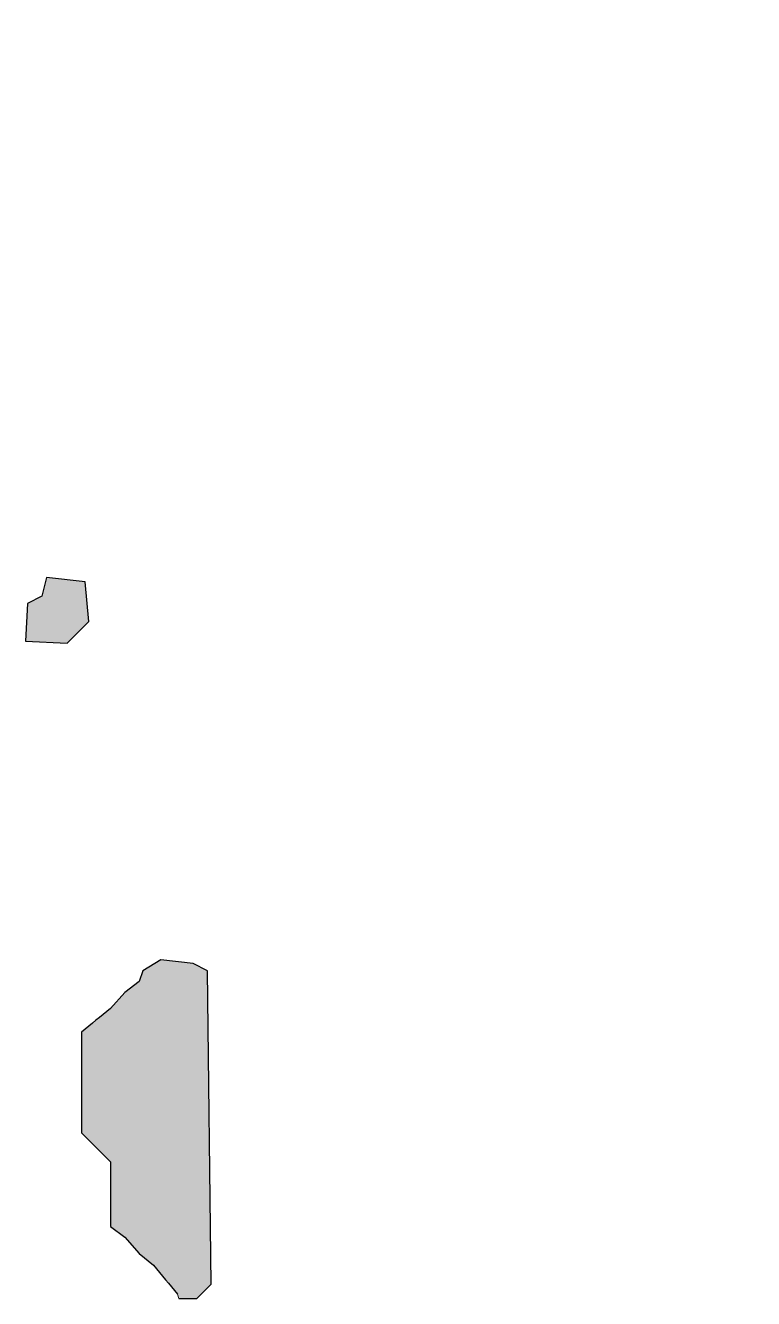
# Model space of a CAD drawing. Header units: inches. Extents: x 89 to 695, y 92 to 413.
# Drawn here: x 597.24 to 611.55, y 310.78 to 335.82 of the extents above; entities that cross this region are included whole.
import ezdxf

# ---------------------------------------------------------------- set-up
doc = ezdxf.new("R2010")
doc.units = ezdxf.units.IN
doc.header["$MEASUREMENT"] = 0
doc.layers.get('0').update_dxf_attribs({"linetype": 'CONTINUOUS'})

msp = doc.modelspace()

# ---------------------------------------------------------------- hatches: boundary and pattern name
at = {"linetype": 'Continuous', "lineweight": 0}
h = msp.add_hatch(color=0, dxfattribs=at)
h.set_gradient(color1=(255, 255, 255), one_color=1, tint=1)
h.paths.add_polyline_path([(620.624, 333.564), (616.116, 335.816), (615.059, 335.613), (615.48, 334.411), (618.971, 331.344), (619.622, 329.061), (623.879, 327.059), (625.131, 324.557), (626.133, 320.554), (626.133, 317.802), (626.634, 315.049), (627.886, 313.798), (628.887, 315.8), (628.136, 318.802), (626.383, 328.31)])
h.paths.add_polyline_path([(598.484, 324.094), (598.413, 324.874), (597.651, 324.958), (597.563, 324.59), (597.28, 324.449), (597.24, 323.705), (598.059, 323.67)])
h = msp.add_hatch(color=0, dxfattribs=at)
h.set_gradient(color1=(255, 255, 255), one_color=1, tint=1)
edge = h.paths.add_edge_path()
edge.add_line((598.342, 314.037), (598.909, 313.47))
edge.add_line((598.909, 313.47), (598.909, 312.195))
edge.add_line((598.909, 312.195), (599.192, 311.983))
edge.add_line((599.192, 311.983), (599.475, 311.664))
edge.add_line((599.475, 311.664), (599.758, 311.434))
edge.add_spline(control_points=[(599.758, 311.434), (599.915, 311.245), (600.072, 311.055), (600.229, 310.866)], knot_values=[0, 0, 0, 0, 1, 1, 1, 1], degree=3, periodic=0)
edge.add_line((600.229, 310.866), (600.254, 310.779))
edge.add_line((600.254, 310.779), (600.608, 310.779))
edge.add_line((600.608, 310.779), (600.892, 311.062))
edge.add_line((600.892, 311.062), (600.821, 317.224))
edge.add_line((600.821, 317.224), (600.538, 317.366))
edge.add_line((600.538, 317.366), (599.9, 317.437))
edge.add_line((599.9, 317.437), (599.546, 317.224))
edge.add_line((599.546, 317.224), (599.475, 317.012))
edge.add_line((599.475, 317.012), (599.192, 316.799))
edge.add_line((599.192, 316.799), (598.909, 316.481))
edge.add_spline(control_points=[(598.909, 316.481), (598.72, 316.327), (598.531, 316.174), (598.342, 316.02)], knot_values=[0, 0, 0, 0, 1, 1, 1, 1], degree=3, periodic=0)
edge.add_line((598.342, 316.02), (598.342, 314.037))

# ---------------------------------------------------------------- linework, layer by layer
at = {"color": 0, "linetype": 'Continuous', "lineweight": 0}
msp.add_line((600.254, 310.779), (600.229, 310.866), dxfattribs=at)
at = {"color": 0, "linetype": 'Continuous', "ltscale": 2, "flags": 128}
msp.add_lwpolyline([(597.24, 323.705), (598.059, 323.67), (598.484, 324.094), (598.413, 324.874), (597.651, 324.958), (597.563, 324.59), (597.28, 324.449), (597.24, 323.705)], close=True, dxfattribs=at)
for points in [[(600.254, 310.779), (600.608, 310.779), (600.892, 311.062), (600.821, 317.224), (600.538, 317.366), (599.9, 317.437), (599.546, 317.224), (599.475, 317.012), (599.192, 316.799), (598.909, 316.481)], [(598.342, 316.02), (598.342, 314.037), (598.909, 313.47), (598.909, 312.195), (599.192, 311.983), (599.475, 311.664), (599.758, 311.434)]]:
    msp.add_lwpolyline(points, dxfattribs=at)
at = {"color": 0, "linetype": 'Continuous'}
for points in [[(598.909, 316.481), (598.72, 316.327), (598.531, 316.174), (598.342, 316.02)], [(599.758, 311.434), (599.915, 311.245), (600.072, 311.055), (600.229, 310.866)]]:
    msp.add_open_spline(points, degree=3, dxfattribs=at)

doc.saveas('drawing.dxf')
